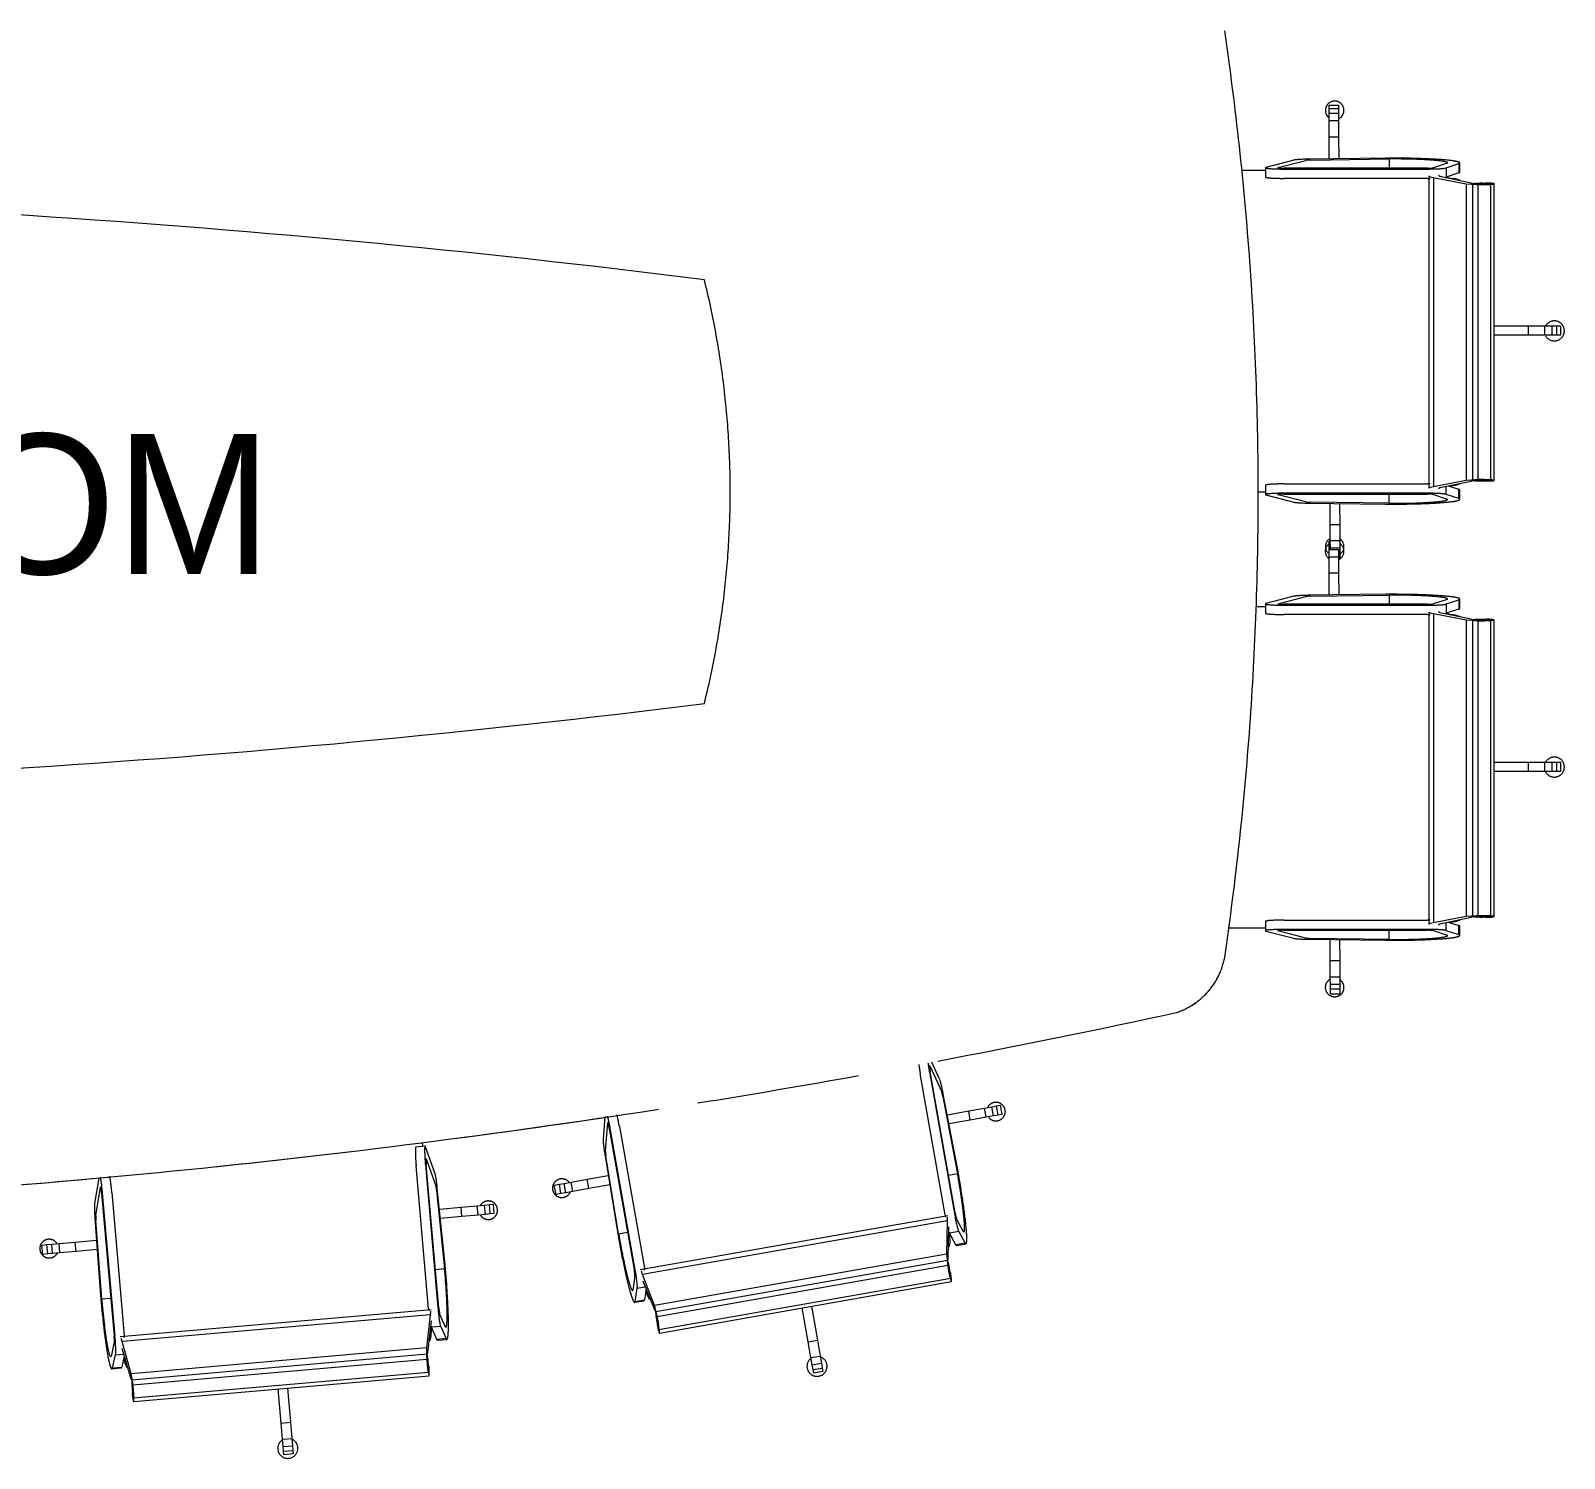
# Model space of a CAD drawing. Header units: millimetres. Extents: x -76261 to 649593, y -304265 to 60256.
# Drawn here: x 91613 to 94075, y -4510 to -2218 of the extents above; entities that cross this region are included whole.
import ezdxf

# ---------------------------------------------------------------- set-up
doc = ezdxf.new("R2010")
doc.units = ezdxf.units.MM
doc.header["$LTSCALE"] = 2000
doc.header["$MEASUREMENT"] = 0
doc.linetypes.add('Hidden 1_0mm', pattern=[1.6, 1, -0.6])
doc.layers.get('0').update_dxf_attribs({"linetype": 'CONTINUOUS'})
doc.layers.add('A-AREA-IDEN', color=8, linetype='CONTINUOUS', lineweight=15)
doc.layers.add('I-FURN', color=8, linetype='Hidden 1_0mm', lineweight=15)
doc.styles.add('.VnArial Narrow_B', font='Vnarianb_0.ttf', dxfattribs={"height": 225})

# ---------------------------------------------------------------- blocks, each defined once
blk = doc.blocks.new('conference_tabel_19seater_2472 - 48_ x 144_-10749992-2nd FLOOR PLAN')
at = {"layer": 'I-FURN'}
for p, q in [((3697.9, 835.6), (3697.9, 841.6)), ((3697.9, 841.6), (3713, 841.6)), ((3713, 841.6), (3713, 835.6)), ((3697.9, 827.9), (3697.9, 835.6)), ((3713, 835.6), (3697.9, 835.6)), ((3698, 816.1), (3697.9, 827.9)), ((3713, 827.9), (3697.9, 827.9)), ((3698, 790.1), (3698, 816.1)), ((3713, 816.1), (3698, 816.1)), ((3713, 835.6), (3713, 827.9)), ((3713, 827.9), (3713, 816.1)), ((3713, 816.1), (3713.1, 790.1)), ((3698.1, 755.1), (3698, 790.1)), ((3713.1, 790.1), (3698, 790.1)), ((3713.1, 790.1), (3713.2, 755.3)), ((3595.5, 741), (3595.5, 726)), ((3641.1, 753.2), (3596.5, 741.5)), ((3615.8, 741.2), (3660.4, 752.8)), ((3855.6, 740.3), (3625.5, 740.3)), ((3625.5, 738.9), (3856, 738.9)), ((3788.2, 756.4), (3664.2, 754.7)), ((3668.1, 753.3), (3794.4, 755)), ((3794.4, 755), (3794.4, 740.3)), ((3887.6, 748.2), (3865.4, 740.9)), ((3886, 740.9), (3906.1, 747.5)), ((3886, 740.9), (3886, 725.9)), ((3906.1, 747.5), (3906.1, 732.6)), ((3907.5, 733.8), (3907.5, 748.7)), ((3558.5, 737), (3595.6, 737)), ((3856, 723.9), (3625.5, 723.9)), ((3857.9, 727.9), (3857.9, 226.5)), ((3865.6, 725.4), (3918.1, 715.2)), ((3865.6, 725.4), (3865.6, 229)), ((3875.7, 726.7), (3873.3, 728.3)), ((3926.1, 716.4), (3875.7, 726.7)), ((3906.1, 732.6), (3886, 725.9)), ((3888.5, 726.8), (3888.5, 724.1)), ((3918.1, 715.2), (3918.1, 239.2)), ((3929.1, 714.8), (3926.1, 716.4)), ((3928.3, 715.1), (3928.3, 239.3)), ((3937.5, 714.2), (3929.4, 714.8)), ((3936.8, 714), (3936.8, 240.4)), ((3945.4, 714.2), (3937.7, 714.2)), ((3951, 714.4), (3945.4, 714.2)), ((3950.8, 716.3), (3948.7, 716)), ((3948.7, 716), (3956.8, 715.5)), ((3948.7, 716), (3948.7, 714.3)), ((3955.6, 714.7), (3951.6, 714.4)), ((3958, 715), (3956.4, 714.8)), ((3956.8, 715.5), (3958, 715)), ((3957.3, 239.3), (3957.3, 715.1)), ((3963, 239.2), (3963, 715.2)), ((3962.9, 487.1), (4018.1, 487.1)), ((4018.1, 472), (3962.9, 472)), ((4018.1, 487.1), (4044.1, 487.1)), ((4018.1, 472), (4018.1, 487.1)), ((4044.1, 472), (4018.1, 472)), ((4044.1, 487.1), (4055.9, 487.1)), ((4044.1, 472), (4044.1, 487.1)), ((4055.9, 472), (4044.1, 472)), ((4055.9, 487.1), (4063.6, 487.1)), ((4055.9, 472), (4055.9, 487.1)), ((4063.6, 472), (4055.9, 472)), ((4063.6, 487.1), (4069.1, 487.1)), ((4063.6, 472), (4063.6, 487.1)), ((4069.1, 472), (4063.6, 472)), ((4069.1, 487.1), (4069.1, 472)), ((3595.5, 231.4), (3595.5, 216.4)), ((3625.5, 233.5), (3856, 233.5)), ((3918.1, 239.2), (3865.6, 229)), ((3873.3, 226.1), (3875.7, 227.7)), ((3875.7, 227.7), (3926.1, 238)), ((3886, 216.5), (3886, 229.8)), ((3889.2, 230.4), (3906.1, 224.9)), ((3906.1, 209.9), (3906.1, 224.9)), ((3907.5, 208.7), (3907.5, 223.7)), ((3926.1, 238), (3929.1, 239.6)), ((3929.4, 239.6), (3937.5, 240.2)), ((3937.7, 240.2), (3945.4, 240.2)), ((3945.4, 240.2), (3951, 240)), ((3948.7, 240.1), (3948.7, 238.4)), ((3956.8, 238.9), (3948.7, 238.4)), ((3948.7, 238.4), (3950.8, 238.1)), ((3951.6, 240), (3955.6, 239.7)), ((3956.4, 239.6), (3958, 239.4)), ((3958, 239.4), (3956.8, 238.9)), ((3595.3, 220.5), (3583.9, 220.5)), ((3596.5, 215.9), (3641.1, 204.3)), ((3660.4, 204.6), (3615.8, 216.2)), ((3856, 218.5), (3625.5, 218.5)), ((3625.5, 217.1), (3855.6, 217.1)), ((3664.2, 202.8), (3788.2, 201.1)), ((3794.4, 202.4), (3668.1, 204.1)), ((3699.7, 168), (3699.7, 202.3)), ((3714.7, 202.1), (3714.8, 168)), ((3794.4, 202.4), (3794.4, 217.1)), ((3865.4, 216.6), (3887.6, 209.3)), ((3906.1, 209.9), (3886, 216.5)), ((3699.8, 142), (3699.7, 168)), ((3714.8, 168), (3699.7, 168)), ((3714.8, 168), (3714.9, 142)), ((3697.9, 135.6), (3697.9, 141.6)), ((3697.9, 141.6), (3699.8, 141.6)), ((3697.9, 127.9), (3697.9, 135.6)), ((3699.8, 135.6), (3697.9, 135.6)), ((3698, 116.1), (3697.9, 127.9)), ((3713, 127.9), (3697.9, 127.9)), ((3699.9, 130.2), (3699.8, 142)), ((3714.9, 142), (3699.8, 142)), ((3699.9, 127.9), (3699.9, 130.2)), ((3714.9, 130.2), (3699.9, 130.2)), ((3713, 127.9), (3713, 116.1)), ((3714.9, 142), (3714.9, 130.2)), ((3714.9, 130.2), (3714.9, 122.5)), ((3698, 90.1), (3698, 116.1)), ((3713, 116.1), (3698, 116.1)), ((3714.9, 122.5), (3713, 122.5)), ((3713, 116.1), (3713.1, 90.1)), ((3715, 114.4), (3713, 114.4)), ((3714.9, 122.5), (3715, 114.4)), ((3698.1, 55.1), (3698, 90.1)), ((3713.1, 90.1), (3698, 90.1)), ((3713.1, 90.1), (3713.2, 55.3)), ((3641.1, 53.2), (3596.5, 41.5)), ((3615.8, 41.2), (3660.4, 52.8)), ((3788.2, 56.4), (3664.2, 54.7)), ((3668.1, 53.3), (3794.4, 55)), ((3794.4, 55), (3794.4, 40.1)), ((3580.1, 37), (3595.6, 37)), ((3595.5, 41), (3595.5, 26)), ((3855.6, 40.3), (3625.5, 40.3)), ((3625.5, 38.9), (3856, 38.9)), ((3857.9, 27.9), (3857.9, -473.5)), ((3887.6, 48.2), (3865.4, 40.9)), ((3865.6, 25.4), (3918.1, 15.2)), ((3865.6, 25.4), (3865.6, -471)), ((3875.7, 26.7), (3873.3, 28.3)), ((3926.1, 16.4), (3875.7, 26.7)), ((3886, 40.9), (3906.1, 47.5)), ((3886, 40.9), (3886, 25.9)), ((3906.1, 32.6), (3886, 25.9)), ((3888.5, 26.8), (3888.5, 24.1)), ((3906.1, 47.5), (3906.1, 32.6)), ((3907.5, 33.8), (3907.5, 48.7)), ((3856, 23.9), (3625.5, 23.9)), ((3918.1, 15.2), (3918.1, -460.8)), ((3929.1, 14.8), (3926.1, 16.4)), ((3928.3, 15.1), (3928.3, -460.7)), ((3937.5, 14.2), (3929.4, 14.8)), ((3936.8, 14), (3936.8, -459.6)), ((3945.4, 14.2), (3937.7, 14.2)), ((3951, 14.4), (3945.4, 14.2)), ((3950.8, 16.3), (3948.7, 16)), ((3948.7, 16), (3956.8, 15.5)), ((3948.7, 16), (3948.7, 14.3)), ((3955.6, 14.7), (3951.6, 14.4)), ((3958, 15), (3956.4, 14.8)), ((3956.8, 15.5), (3958, 15)), ((3957.3, -460.7), (3957.3, 15.1)), ((3963, -460.8), (3963, 15.2)), ((3962.9, -212.9), (4018.1, -212.9)), ((4018.1, -212.9), (4044.1, -212.9)), ((4018.1, -228), (4018.1, -212.9)), ((4044.1, -212.9), (4055.9, -212.9)), ((4044.1, -228), (4044.1, -212.9)), ((4055.9, -212.9), (4063.6, -212.9)), ((4055.9, -228), (4055.9, -212.9)), ((4063.6, -212.9), (4069.1, -212.9)), ((4063.6, -228), (4063.6, -212.9)), ((4069.1, -212.9), (4069.1, -228)), ((4018.1, -228), (3962.9, -228)), ((4044.1, -228), (4018.1, -228)), ((4055.9, -228), (4044.1, -228)), ((4063.6, -228), (4055.9, -228)), ((4069.1, -228), (4063.6, -228)), ((3625.5, -466.5), (3856, -466.5)), ((3918.1, -460.8), (3865.6, -471)), ((3875.7, -472.3), (3926.1, -462)), ((3926.1, -462), (3929.1, -460.4)), ((3929.4, -460.4), (3937.5, -459.8)), ((3937.7, -459.8), (3945.4, -459.8)), ((3945.4, -459.8), (3951, -460)), ((3948.7, -459.9), (3948.7, -461.6)), ((3956.8, -461.1), (3948.7, -461.6)), ((3948.7, -461.6), (3950.8, -461.9)), ((3951.6, -460), (3955.6, -460.3)), ((3956.4, -460.4), (3958, -460.6)), ((3958, -460.6), (3956.8, -461.1)), ((3558.5, -479.5), (3536, -479.5)), ((3595.3, -479.5), (3558.5, -479.5)), ((3595.5, -468.6), (3595.5, -483.6)), ((3596.5, -484.1), (3641.1, -495.7)), ((3660.4, -495.4), (3615.8, -483.8)), ((3856, -481.5), (3625.5, -481.5)), ((3625.5, -482.9), (3855.6, -482.9)), ((3794.4, -497.6), (3794.4, -482.9)), ((3865.4, -483.4), (3887.6, -490.7)), ((3873.3, -473.9), (3875.7, -472.3)), ((3886, -483.5), (3886, -470.2)), ((3906.1, -490.1), (3886, -483.5)), ((3889.2, -469.6), (3906.1, -475.1)), ((3906.1, -490.1), (3906.1, -475.1)), ((3907.5, -491.3), (3907.5, -476.3)), ((3664.2, -497.2), (3788.2, -498.9)), ((3794.4, -497.6), (3668.1, -495.9)), ((3699.7, -532), (3699.7, -497.7)), ((3714.7, -497.9), (3714.8, -532)), ((3699.8, -558), (3699.7, -532)), ((3714.8, -532), (3699.7, -532)), ((3714.8, -532), (3714.9, -558)), ((3699.9, -569.8), (3699.8, -558)), ((3714.9, -558), (3699.8, -558)), ((3714.9, -558), (3714.9, -569.8)), ((3699.9, -577.5), (3699.9, -569.8)), ((3714.9, -569.8), (3699.9, -569.8)), ((3699.9, -585.6), (3699.9, -577.5)), ((3714.9, -577.5), (3699.9, -577.5)), ((3715, -585.6), (3699.9, -585.6)), ((3714.9, -569.8), (3714.9, -577.5)), ((3714.9, -577.5), (3715, -585.6)), ((3081.5, -939.8), (3041.5, -712.8)), ((3056.2, -710.2), (3096.2, -937.2)), ((3056.7, -700.3), (3075.9, -742.2)), ((3097.5, -936.6), (3057.6, -710)), ((3072.9, -723.1), (3059.8, -694.5)), ((3077.8, -749.7), (3101.4, -873.8)), ((3101.6, -867.4), (3078.4, -745.7)), ((2535.3, -781.8), (2532.4, -818.4)), ((3084.8, -778.9), (3119.2, -772.8)), ((3121.8, -787.6), (3087.6, -793.7)), ((3119.2, -772.8), (3144.8, -768.2)), ((3121.8, -787.6), (3119.2, -772.8)), ((3147.4, -783), (3121.8, -787.6)), ((3144.8, -768.2), (3156.4, -766.1)), ((3147.4, -783), (3144.8, -768.2)), ((3159, -780.9), (3147.4, -783)), ((3156.4, -766.1), (3163.9, -764.8)), ((3159, -780.9), (3156.4, -766.1)), ((3166.6, -779.6), (3159, -780.9)), ((3163.9, -764.8), (3169.9, -763.7)), ((3166.6, -779.6), (3163.9, -764.8)), ((3172.5, -778.5), (3166.6, -779.6)), ((3169.9, -763.7), (3172.5, -778.5)), ((2536.1, -837.4), (2539.8, -791.5)), ((2542.3, -800.8), (2582.3, -1027.5)), ((2583.7, -1027.6), (2543.7, -800.6)), ((2558.4, -798), (2598.5, -1025)), ((2246.5, -829.4), (2231.6, -830.7)), ((2242, -823.4), (2242.6, -829.8)), ((2262.6, -873.7), (2247.2, -830.3)), ((2252.2, -1090.3), (2232.1, -860.7)), ((2247.1, -859.4), (2267.1, -1089)), ((2268.5, -1088.6), (2248.4, -859.3)), ((2248.5, -849.6), (2263.9, -893)), ((2534.9, -841.5), (2554.8, -963.8)), ((2557.2, -969.8), (2536.9, -845.1)), ((1722.7, -880.9), (1715.8, -921.6)), ((2481.2, -887.1), (2506.9, -882.5)), ((2506.9, -882.5), (2540.6, -876.5)), ((2509.5, -897.3), (2506.9, -882.5)), ((3101.4, -873.8), (3086.9, -876.4)), ((1717.9, -940.8), (1725.5, -895.4)), ((1727.2, -904.9), (1747.3, -1134.2)), ((1748.7, -1134.4), (1728.6, -904.8)), ((1743.5, -903.5), (1763.6, -1133.1)), ((2265.1, -900.7), (2277.8, -1026.3)), ((2278.6, -1020), (2266.1, -896.7)), ((2454, -892), (2462.1, -890.5)), ((2456.7, -906.8), (2454, -892)), ((2464.7, -905.4), (2456.7, -906.8)), ((2462.1, -890.5), (2469.6, -889.2)), ((2464.7, -905.4), (2462.1, -890.5)), ((2472.3, -904), (2464.7, -905.4)), ((2469.6, -889.2), (2481.2, -887.1)), ((2472.3, -904), (2469.6, -889.2)), ((2483.8, -901.9), (2472.3, -904)), ((2483.8, -901.9), (2481.2, -887.1)), ((2509.5, -897.3), (2483.8, -901.9)), ((2543, -891.3), (2509.5, -897.3)), ((2269.5, -930.4), (2304.3, -927.2)), ((2304.3, -927.2), (2330.3, -924.9)), ((2305.7, -942.2), (2304.3, -927.2)), ((2330.3, -924.9), (2342, -923.8)), ((2331.6, -939.9), (2330.3, -924.9)), ((2342, -923.8), (2349.7, -923.1)), ((2343.3, -938.8), (2342, -923.8)), ((2349.7, -923.1), (2355.6, -922.6)), ((2351, -938.1), (2349.7, -923.1)), ((2355.6, -922.6), (2357, -937.6)), ((1716.3, -944.8), (1725.4, -1068.4)), ((1727.3, -1074.5), (1718, -948.5)), ((2305.7, -942.2), (2271.1, -945.4)), ((2331.6, -939.9), (2305.7, -942.2)), ((2343.3, -938.8), (2331.6, -939.9)), ((2351, -938.1), (2343.3, -938.8)), ((2357, -937.6), (2351, -938.1)), ((3085.7, -941), (2592, -1028.1)), ((3084.6, -949), (2595.7, -1035.2)), ((3084.6, -949), (3083.7, -1002.5)), ((3084.7, -943.5), (3084.6, -949)), ((3086.2, -1010.2), (3087.6, -958.8)), ((3110.8, -966.8), (3099.8, -946.2)), ((1658.9, -985.5), (1684.8, -983.2)), ((1684.8, -983.2), (1718.9, -980.1)), ((1686.1, -998.2), (1684.8, -983.2)), ((2557.2, -969.8), (2571.7, -967.2)), ((3089.9, -971.4), (3087.3, -971.8)), ((3103.4, -966.4), (3088.6, -969)), ((3088.6, -969), (3088.6, -968.9)), ((3098.7, -987.7), (3088.6, -969)), ((3103.3, -966.3), (3103.4, -966.4)), ((3103.4, -966.4), (3113.4, -985.1)), ((1631.4, -988), (1639.5, -987.2)), ((1632.7, -1003), (1631.4, -988)), ((1640.8, -1002.3), (1632.7, -1003)), ((1639.5, -987.2), (1647.1, -986.6)), ((1640.8, -1002.3), (1639.5, -987.2)), ((1648.5, -1001.6), (1640.8, -1002.3)), ((1647.1, -986.6), (1658.9, -985.5)), ((1648.5, -1001.6), (1647.1, -986.6)), ((1660.2, -1000.5), (1648.5, -1001.6)), ((1660.2, -1000.5), (1658.9, -985.5)), ((1686.1, -998.2), (1660.2, -1000.5)), ((1720, -995.1), (1686.1, -998.2)), ((3083.7, -1002.5), (2614.9, -1085.2)), ((3113.4, -985.1), (3098.7, -987.7)), ((3100.1, -988.9), (3114.8, -986.3)), ((2277.8, -1026.3), (2263.2, -1027.6)), ((2595.7, -1035.2), (2593.7, -1030.1)), ((3085.3, -1012.6), (2616.8, -1095.2)), ((3085.7, -1021.1), (2619.3, -1103.4)), ((3085.2, -1013.4), (3086.2, -1010.2)), ((3086.1, -1021.8), (3085.2, -1013.7)), ((3087.4, -1029.6), (3086.1, -1021.9)), ((3088.4, -1034.6), (3087.4, -1029.6)), ((3089.8, -1032.5), (3090.6, -1040.5)), ((3090.5, -1034.5), (3089.8, -1032.5)), ((2583.4, -1037.2), (2580.1, -1060.3)), ((2583.9, -1078.5), (2587, -1057.5)), ((2587, -1057.5), (2600, -1055.2)), ((2614.9, -1085.2), (2595.7, -1035.2)), ((2596.2, -1045.4), (2615.1, -1093.3)), ((2601.2, -1058.2), (2598.7, -1075.9)), ((2621.8, -1123.7), (3090.3, -1041.1)), ((2622.7, -1129.4), (3091.4, -1046.7)), ((3089.7, -1039.5), (3088.6, -1035.7)), ((3090, -1040.7), (3090.3, -1041.1)), ((3090.6, -1040.5), (3090.4, -1041.9)), ((1727.3, -1074.5), (1742, -1073.2)), ((2583, -1080), (2597.7, -1077.4)), ((2583.9, -1078.5), (2598.7, -1075.9)), ((2256.3, -1091.9), (1756.9, -1135.6)), ((2254.5, -1099.8), (1760, -1143)), ((2254.5, -1099.8), (2248.9, -1153)), ((2255.1, -1094.3), (2254.5, -1099.8)), ((2279.1, -1119.7), (2269.9, -1098.3)), ((2615.1, -1093.3), (2617.2, -1096)), ((2617.3, -1096.2), (2619.2, -1104.1)), ((2619.2, -1104.3), (2620.6, -1111.9)), ((2861.5, -1143.2), (2851.9, -1088.9)), ((2866.8, -1086.2), (2876.3, -1140.6)), ((2250.8, -1160.9), (2256.7, -1109.8)), ((2257.9, -1122.5), (2255.2, -1122.8)), ((2271.7, -1118.8), (2256.8, -1120.1)), ((2265.2, -1139.6), (2256.8, -1120.1)), ((2271.7, -1118.7), (2271.7, -1118.8)), ((2271.7, -1118.8), (2280.1, -1138.3)), ((2621.3, -1123.3), (2619.4, -1115.4)), ((2619.4, -1115.4), (2619.4, -1117.6)), ((2620.6, -1111.9), (2621.4, -1117.4)), ((2622, -1124.5), (2621.3, -1123.3)), ((2621.5, -1118), (2621.9, -1122)), ((2621.9, -1122.8), (2622, -1124.5)), ((1747.6, -1144), (1742.3, -1166.7)), ((1760, -1143), (1758.4, -1137.8)), ((1759.6, -1153.3), (1774.3, -1202.6)), ((1774.7, -1194.5), (1760, -1143)), ((2248.9, -1153), (1774.7, -1194.5)), ((2280.1, -1138.3), (2265.2, -1139.6)), ((2266.5, -1140.8), (2281.4, -1139.5)), ((2861.5, -1143.2), (2876.3, -1140.6)), ((2866, -1168.8), (2861.5, -1143.2)), ((2876.3, -1140.6), (2880.9, -1166.2)), ((1744.5, -1185.1), (1749.4, -1164.5)), ((1749.4, -1164.5), (1762.6, -1163.3)), ((1763.5, -1166.4), (1759.4, -1183.8)), ((2249.7, -1163.2), (1775.8, -1204.7)), ((2249.4, -1171.7), (1777.5, -1213)), ((2249.5, -1164), (2250.8, -1160.9)), ((2249.7, -1172.4), (2249.5, -1164.2)), ((2250.4, -1180.3), (2249.7, -1172.6)), ((2251, -1185.8), (2250.4, -1180.3)), ((2866, -1168.8), (2880.9, -1166.2)), ((2868.1, -1180.4), (2866, -1168.8)), ((2868.1, -1180.4), (2882.9, -1177.8)), ((2869.4, -1188), (2868.1, -1180.4)), ((2880.9, -1166.2), (2882.9, -1177.8)), ((2882.9, -1177.8), (2884.2, -1185.4)), ((1743.4, -1186.6), (1758.3, -1185.3)), ((1744.5, -1185.1), (1759.4, -1183.8)), ((1774.3, -1202.6), (1776.1, -1205.4)), ((1776.2, -1205.7), (1777.4, -1213.7)), ((1778.3, -1233.5), (2252.2, -1192)), ((1778.7, -1239.2), (2252.8, -1197.7)), ((2251.7, -1190.4), (2251, -1186.5)), ((2251.3, -1188.4), (2251.7, -1190.4)), ((2252.2, -1192.8), (2251.8, -1191.2)), ((2252, -1191.6), (2252.2, -1192)), ((2252.6, -1191.5), (2252.2, -1192.8)), ((2252.4, -1183.4), (2252.6, -1191.5)), ((2252.9, -1185.5), (2252.4, -1183.4)), ((2869.4, -1188), (2884.2, -1185.4)), ((2870.4, -1193.5), (2869.4, -1188)), ((2885.2, -1190.9), (2870.4, -1193.5)), ((2884.2, -1185.4), (2885.2, -1190.9)), ((1776.6, -1225), (1776.5, -1227.2)), ((1777.8, -1233), (1776.6, -1225)), ((1777.4, -1213.9), (1778.1, -1221.6)), ((1778.1, -1221.6), (1778.5, -1227.2)), ((1778.5, -1227.8), (1778.5, -1231.8)), ((2015.4, -1273.8), (2010.6, -1218.8)), ((2025.6, -1217.5), (2030.4, -1272.5)), ((1778.4, -1234.3), (1777.8, -1233)), ((1778.5, -1232.6), (1778.4, -1234.3)), ((2015.4, -1273.8), (2030.4, -1272.5)), ((2017.6, -1299.7), (2015.4, -1273.8)), ((2030.4, -1272.5), (2032.7, -1298.4)), ((2017.6, -1299.7), (2032.7, -1298.4)), ((2018.7, -1311.5), (2017.6, -1299.7)), ((2032.7, -1298.4), (2033.7, -1310.1)), ((2018.7, -1311.5), (2033.7, -1310.1)), ((2019.3, -1319.1), (2018.7, -1311.5)), ((2019.3, -1319.1), (2034.4, -1317.8)), ((2019.8, -1324.7), (2019.3, -1319.1)), ((2034.8, -1323.3), (2019.8, -1324.7)), ((2033.7, -1310.1), (2034.4, -1317.8)), ((2034.4, -1317.8), (2034.8, -1323.3))]:
    blk.add_line(p, q, dxfattribs=at)
at = {"layer": 'I-FURN', "flags": 128}
for points in [[(3858, 727.6), (3860.2, 726.5), (3865.6, 725.4)], [(3888.7, 725), (3900.4, 723.5), (3906.9, 721.5), (3907.5, 720.8)], [(3918.1, 715.2), (3926.3, 714.6), (3936.8, 714)], [(3957.3, 715.1), (3956.8, 715.3), (3955.6, 715.5), (3953.6, 715.7), (3951, 715.8), (3947.9, 715.9), (3944.5, 716), (3941, 716), (3937.7, 715.9), (3934.6, 715.8), (3932, 715.7), (3930, 715.5), (3928.7, 715.3), (3928.3, 715.1)], [(3928.3, 715.1), (3928.7, 714.9), (3930, 714.7), (3932, 714.5), (3934.6, 714.3), (3937.7, 714.2), (3941, 714.2), (3944.5, 714.2), (3947.9, 714.2), (3951, 714.3), (3953.6, 714.5), (3955.6, 714.7), (3956.8, 714.9), (3957.3, 715.1)], [(3936.8, 714), (3941.7, 714), (3946.8, 714), (3951.6, 714.1), (3955.9, 714.2), (3959.3, 714.5), (3961.7, 714.8), (3962.9, 715.1), (3962.8, 715.4), (3961.4, 715.7), (3958.8, 716), (3955.2, 716.2), (3950.8, 716.3)], [(3865.6, 229), (3860.2, 227.9), (3858, 226.8)], [(3907.5, 233.6), (3906.9, 232.9), (3900.4, 230.9), (3892, 229.7)], [(3936.8, 240.4), (3926.3, 239.8), (3918.1, 239.2)], [(3957.3, 239.3), (3956.8, 239.5), (3955.6, 239.7), (3953.6, 239.9), (3951, 240.1), (3947.9, 240.2), (3944.5, 240.2), (3941, 240.2), (3937.7, 240.2), (3934.6, 240.1), (3932, 239.9), (3930, 239.7), (3928.7, 239.5), (3928.3, 239.3)], [(3928.3, 239.3), (3928.7, 239.1), (3930, 238.9), (3932, 238.7), (3934.6, 238.6), (3937.7, 238.5), (3941, 238.4), (3944.5, 238.4), (3947.9, 238.5), (3951, 238.6), (3953.6, 238.7), (3955.6, 238.9), (3956.8, 239.1), (3957.3, 239.3)], [(3950.8, 238.1), (3955.2, 238.2), (3958.8, 238.4), (3961.4, 238.7), (3962.8, 239), (3962.9, 239.3), (3961.7, 239.6), (3959.3, 239.9), (3955.9, 240.2), (3951.6, 240.3), (3946.8, 240.4), (3941.7, 240.4), (3936.8, 240.4)], [(3858, 27.6), (3860.2, 26.5), (3865.6, 25.4)], [(3888.7, 25), (3900.4, 23.5), (3906.9, 21.5), (3907.5, 20.8)], [(3918.1, 15.2), (3926.3, 14.6), (3936.8, 14)], [(3957.3, 15.1), (3956.8, 15.3), (3955.6, 15.5), (3953.6, 15.7), (3951, 15.8), (3947.9, 15.9), (3944.5, 16), (3941, 16), (3937.7, 15.9), (3934.6, 15.8), (3932, 15.7), (3930, 15.5), (3928.7, 15.3), (3928.3, 15.1)], [(3928.3, 15.1), (3928.7, 14.9), (3930, 14.7), (3932, 14.5), (3934.6, 14.3), (3937.7, 14.2), (3941, 14.2), (3944.5, 14.2), (3947.9, 14.2), (3951, 14.3), (3953.6, 14.5), (3955.6, 14.7), (3956.8, 14.9), (3957.3, 15.1)], [(3936.8, 14), (3941.7, 14), (3946.8, 14), (3951.6, 14.1), (3955.9, 14.2), (3959.3, 14.5), (3961.7, 14.8), (3962.9, 15.1), (3962.8, 15.4), (3961.4, 15.7), (3958.8, 16), (3955.2, 16.2), (3950.8, 16.3)], [(3907.5, -466.4), (3906.9, -467.1), (3900.4, -469.1), (3892, -470.3)], [(3936.8, -459.6), (3926.3, -460.2), (3918.1, -460.8)], [(3957.3, -460.7), (3956.8, -460.5), (3955.6, -460.3), (3953.6, -460.1), (3951, -459.9), (3947.9, -459.8), (3944.5, -459.8), (3941, -459.8), (3937.7, -459.8), (3934.6, -459.9), (3932, -460.1), (3930, -460.3), (3928.7, -460.5), (3928.3, -460.7)], [(3928.3, -460.7), (3928.7, -460.9), (3930, -461.1), (3932, -461.3), (3934.6, -461.4), (3937.7, -461.5), (3941, -461.6), (3944.5, -461.6), (3947.9, -461.5), (3951, -461.4), (3953.6, -461.3), (3955.6, -461.1), (3956.8, -460.9), (3957.3, -460.7)], [(3950.8, -461.9), (3955.2, -461.8), (3958.8, -461.6), (3961.4, -461.3), (3962.8, -461), (3962.9, -460.7), (3961.7, -460.4), (3959.3, -460.1), (3955.9, -459.8), (3951.6, -459.7), (3946.8, -459.6), (3941.7, -459.6), (3936.8, -459.6)], [(3865.6, -471), (3860.2, -472.1), (3858, -473.2)], [(3088.2, -971.9), (3088.7, -983.6), (3087.9, -990.4), (3087.3, -991.1)], [(3083.7, -1002.5), (3084.4, -1010.7), (3085.7, -1021.1)], [(3085.3, -1012.6), (3085.2, -1013.1), (3085.2, -1014.3), (3085.3, -1016.3), (3085.7, -1018.9), (3086.1, -1021.9), (3086.6, -1025.3), (3087.2, -1028.7), (3087.9, -1032), (3088.5, -1035.1), (3089.1, -1037.6), (3089.6, -1039.5)], [(3090.3, -1041.1), (3090.5, -1040.6), (3090.5, -1039.4), (3090.3, -1037.4), (3090, -1034.8), (3089.5, -1031.8), (3089, -1028.4), (3088.4, -1025), (3087.8, -1021.7), (3087.1, -1018.6), (3086.5, -1016.1), (3086, -1014.2), (3085.6, -1013), (3085.3, -1012.6)], [(3085.7, -1021.1), (3086.5, -1026), (3087.4, -1030.9), (3088.4, -1035.7), (3089.3, -1039.9), (3090.1, -1043.2), (3090.8, -1045.5), (3091.3, -1046.7), (3091.6, -1046.5), (3091.6, -1045.1), (3091.5, -1042.5), (3091.1, -1038.9), (3090.5, -1034.5)], [(2607.6, -1075.7), (2606.7, -1075.3), (2603.7, -1069.2), (2601, -1061.1)], [(2619.3, -1103.4), (2616.9, -1093.1), (2614.9, -1085.2)], [(2616.8, -1095.2), (2616.6, -1095.7), (2616.6, -1096.9), (2616.8, -1098.9), (2617.1, -1101.5), (2617.5, -1104.6), (2618.1, -1107.9), (2618.7, -1111.3), (2619.3, -1114.7), (2620, -1117.7), (2620.6, -1120.2), (2621.1, -1122.2), (2621.5, -1123.3), (2621.8, -1123.7)], [(2621.8, -1123.7), (2621.9, -1123.3), (2621.9, -1122), (2621.8, -1120), (2621.4, -1117.4), (2621, -1114.4), (2620.5, -1111), (2619.9, -1107.6), (2619.2, -1104.3), (2618.6, -1101.2), (2618, -1098.7), (2617.5, -1096.8), (2617.1, -1095.6), (2616.8, -1095.2)], [(2619.4, -1117.6), (2620.4, -1121.9), (2621.2, -1125.4), (2621.9, -1127.9), (2622.5, -1129.2), (2622.8, -1129.3), (2622.9, -1128), (2622.7, -1125.6), (2622.4, -1122.2), (2621.8, -1117.9), (2621.1, -1113.2), (2620.2, -1108.2), (2619.3, -1103.4)], [(2256.2, -1122.9), (2255.6, -1134.6), (2254.3, -1141.3), (2253.6, -1141.9)], [(2248.9, -1153), (2249, -1161.2), (2249.4, -1171.7)], [(1768.3, -1184.4), (1767.5, -1183.9), (1765, -1177.6), (1763, -1169.3)], [(2249.7, -1163.2), (2249.5, -1163.6), (2249.4, -1164.9), (2249.4, -1166.9), (2249.5, -1169.5), (2249.7, -1172.6), (2249.9, -1175.9), (2250.2, -1179.4), (2250.6, -1182.8), (2250.9, -1185.8), (2251.3, -1188.4)], [(2249.4, -1171.7), (2249.8, -1176.6), (2250.2, -1181.6), (2250.7, -1186.4), (2251.3, -1190.7), (2251.8, -1194.1), (2252.3, -1196.5), (2252.7, -1197.6), (2253, -1197.5), (2253.2, -1196.1), (2253.2, -1193.5), (2253.1, -1189.9), (2252.9, -1185.5)], [(2252.2, -1192), (2252.4, -1191.6), (2252.5, -1190.3), (2252.5, -1188.3), (2252.4, -1185.7), (2252.3, -1182.6), (2252, -1179.3), (2251.7, -1175.8), (2251.4, -1172.4), (2251, -1169.3), (2250.6, -1166.8), (2250.3, -1164.8), (2250, -1163.6), (2249.7, -1163.2)], [(1777.5, -1213), (1776.1, -1202.6), (1774.7, -1194.5)], [(1775.8, -1204.7), (1775.6, -1205.1), (1775.5, -1206.3), (1775.5, -1208.3), (1775.5, -1210.9), (1775.7, -1214), (1776, -1217.4), (1776.3, -1220.9), (1776.6, -1224.2), (1777, -1227.3), (1777.4, -1229.9), (1777.7, -1231.9), (1778, -1233.1), (1778.3, -1233.5)], [(1778.3, -1233.5), (1778.5, -1233), (1778.5, -1231.8), (1778.6, -1229.8), (1778.5, -1227.2), (1778.3, -1224.1), (1778.1, -1220.7), (1777.8, -1217.2), (1777.4, -1213.9), (1777, -1210.8), (1776.7, -1208.2), (1776.3, -1206.3), (1776, -1205.1), (1775.8, -1204.7)], [(1776.5, -1227.2), (1777, -1231.5), (1777.5, -1235.1), (1778, -1237.7), (1778.5, -1239), (1778.8, -1239.1), (1779, -1237.9), (1779.1, -1235.5), (1779, -1232), (1778.8, -1227.7), (1778.5, -1222.9), (1778, -1217.9), (1777.5, -1213)]]:
    blk.add_lwpolyline(points, dxfattribs=at)
at = {"layer": 'I-FURN'}
for centre, radius, start, end in [((-1576.1, 217.2), 5160.2, 351.7135, 8.2865), ((3706.8, 833), 14.9, 90, 225), ((3706.8, 833), 14.9, 300, 90), ((452.8, -17298.6), 18000, 82.84437, 97.15563), ((1322.3, 221.2), 1414.1, 346.088, 13.912), ((4059.4, 479.1), 16.1, 90, 150), ((4059.4, 479.1), 16.1, 270, 90), ((4059.4, 479.1), 16.1, 210, 270), ((3706.7, 125.4), 15, 126.5218, 233.7992), ((3706.8, 133), 14.9, 120, 225), ((3706.7, 125.4), 15, 300, 56.8008), ((3706.8, 133), 14.9, 303.5043, 56.8296), ((452.8, 17741), 18000, 262.84437, 277.15563), ((4059.4, -220.9), 16.1, 90, 150), ((4059.4, -220.9), 16.1, 270, 90), ((4059.4, -220.9), 16.1, 210, 270), ((3416.4, -504.8), 115.9, 288.3122, 349.1938), ((3416.4, -504.8), 115.9, 330.9207, 335.2879), ((3706.7, -574.6), 15, 120, 270), ((3706.7, -574.6), 15, 270, 56.8008), ((3416.4, -504.8), 115.9, 316.3057, 321.2004), ((452.8, 13153.9), 14091.7, 257.70817, 282.29183), ((452.8, 13153.9), 14091.7, 280.70237, 282.29183), ((3416.4, -504.8), 115.9, 302.2181, 306.5854), ((452.8, 13153.9), 14091.7, 279.11264, 280.17492), ((3162.9, -773.9), 14.9, 10, 153.3488), ((452.8, 13153.9), 14091.7, 277.52259, 278.48138), ((3162.9, -773.9), 14.9, 220, 10), ((452.8, 13153.9), 14091.7, 275.93213, 276.84832), ((452.8, 13153.9), 14091.7, 274.34114, 275.23542), ((2466.1, -896.8), 15, 40, 190), ((2466.1, -896.8), 15, 190, 336.8008), ((2347.9, -932.2), 14.9, 5, 148.3488), ((2347.9, -932.2), 14.9, 215, 5), ((1643, -993.8), 15, 35, 185), ((1643, -993.8), 15, 185, 331.8008), ((2875.7, -1182.7), 16.1, 130, 190), ((2875.7, -1182.7), 16.1, 190, 10), ((2875.7, -1182.7), 16.1, 10, 70), ((2026.1, -1314.3), 16.1, 125, 185), ((2026.1, -1314.3), 16.1, 5, 65), ((2026.1, -1314.3), 16.1, 185, 5)]:
    blk.add_arc(centre, radius, start, end, dxfattribs=at)
for centre, major_axis, start_param, end_param in [((3625.5, 741), (30, 0), 2.879793, 4.712389), ((3625.5, 741), (10, 0), 2.879793, 4.712389), ((3670.1, 752.6), (30, 0), 1.766125, 2.879793), ((3670.1, 752.6), (10, 0), 1.766125, 2.879793), ((3797.6, 748.7), (109.9, 0), 6.125214, 7.939552), ((3798.6, 748.8), (89.5, 0), 6.17946, 7.9005), ((3855.6, 741), (10, 0), 4.712389, 6.074241), ((3856, 741), (30, 0), 4.712389, 6.171683), ((4601.6, 735.2), (720.3, 0), 3.027476, 3.03009), ((3625.5, 726), (30, 0), 3.141593, 4.712389), ((3856, 726), (30, 0), 4.712389, 4.855096), ((3856, 726), (30, 0), 5.928467, 6.171683), ((4601.6, 720.2), (720.3, 0), 3.027476, 3.03009), ((3797.6, 733.8), (109.9, 0), 6.125214, 6.384406), ((3625.5, 231.4), (30, 0), 1.570796, 3.141593), ((3856, 231.4), (30, 0), 1.426082, 1.570796), ((3797.6, 223.7), (109.9, 0), 6.181965, 6.441156), ((3625.5, 216.4), (30, 0), 1.570796, 3.403392), ((3625.5, 216.4), (10, 0), 1.570796, 3.403392), ((3670.1, 204.8), (30, 0), 3.403392, 4.517061), ((3670.1, 204.8), (10, 0), 3.403392, 4.517061), ((3797.6, 208.7), (109.9, 0), 4.626819, 6.441156), ((3798.6, 208.6), (89.5, 0), 4.665871, 6.386911), ((3855.6, 216.4), (10, 0), 0.208944, 1.570796), ((3856, 216.4), (30, 0), 0.111503, 1.570796), ((4601.6, 222.2), (720.3, 0), 3.253095, 3.255709), ((3670.1, 52.6), (30, 0), 1.766125, 2.879793), ((3670.1, 52.6), (10, 0), 1.766125, 2.879793), ((3797.6, 48.7), (109.9, 0), 6.125214, 7.939552), ((3798.6, 48.8), (89.5, 0), 6.17946, 7.9005), ((3625.5, 41), (30, 0), 2.879793, 4.712389), ((3625.5, 26), (30, 0), 3.141593, 4.712389), ((3625.5, 41), (10, 0), 2.879793, 4.712389), ((3855.6, 41), (10, 0), 4.712389, 6.074241), ((3856, 41), (30, 0), 4.712389, 6.171683), ((3856, 26), (30, 0), 5.928467, 6.171683), ((4601.6, 35.2), (720.3, 0), 3.027476, 3.03009), ((4601.6, 20.2), (720.3, 0), 3.027476, 3.03009), ((3797.6, 33.8), (109.9, 0), 6.125214, 6.384406), ((3856, 26), (30, 0), 4.712389, 4.855096), ((3625.5, -468.6), (30, 0), 1.570796, 3.141593), ((3856, -468.6), (30, 0), 1.426082, 1.570796), ((3625.5, -483.6), (30, 0), 1.570796, 3.403392), ((3625.5, -483.6), (10, 0), 1.570796, 3.403392), ((3797.6, -491.3), (109.9, 0), 4.626819, 6.441156), ((3798.6, -491.4), (89.5, 0), 4.665871, 6.386911), ((3855.6, -483.6), (10, 0), 0.208944, 1.570796), ((3856, -483.6), (30, 0), 0.111503, 1.570796), ((4601.6, -477.8), (720.3, 0), 3.253095, 3.255709), ((3797.6, -476.3), (109.9, 0), 6.181965, 6.441156), ((3670.1, -495.2), (30, 0), 3.403392, 4.517061), ((3670.1, -495.2), (10, 0), 3.403392, 4.517061), ((3043.5, -712.5), (-5.2, 29.5), 1.053662, 1.570796), ((3058.2, -709.9), (-5.2, 29.5), 1.055236, 1.570796), ((3058.2, -709.9), (-1.74, 9.85), 6.021386, 7.853982), ((3077.4, -751.8), (-5.2, 29.5), 4.907717, 6.021386), ((3077.4, -751.8), (-1.74, 9.85), 4.907717, 6.021386), ((2541.6, -801), (-5.2, 29.5), 4.712389, 5.437622), ((2556.4, -798.4), (-5.2, 29.5), 4.712389, 5.417714), ((2541.6, -801), (-1.74, 9.85), 4.712389, 6.544985), ((2234.2, -860.6), (-2.6, 29.9), 0, 1.570796), ((2249.1, -859.3), (-2.6, 29.9), 6.021386, 7.853982), ((2537.9, -846.9), (-5.2, 29.5), 0.261799, 1.375468), ((2249.1, -859.3), (-0.87, 9.96), 6.021386, 7.853982), ((2537.9, -846.9), (-1.74, 9.85), 0.261799, 1.375468), ((1726.6, -905), (-2.6, 29.9), 4.712389, 5.755621), ((1741.5, -903.7), (-2.6, 29.9), 4.712389, 5.759587), ((2264.6, -902.6), (-2.6, 29.9), 4.907717, 6.021386), ((3096, -879), (-15.5, 88.1), 3.037867, 4.758907), ((3095.7, -878), (-19.1, 108.3), 2.983622, 4.797959), ((1726.6, -905), (-0.87, 9.96), 4.712389, 6.544985), ((2264.6, -902.6), (-0.87, 9.96), 4.907717, 6.021386), ((1718.9, -950.4), (-2.6, 29.9), 0.261799, 1.375468), ((1718.9, -950.4), (-0.87, 9.96), 0.261799, 1.375468), ((3083.5, -939.5), (-5.2, 29.5), 1.570796, 1.686311), ((3098.3, -936.9), (-5.2, 29.5), 1.570796, 3.03009), ((3098.2, -936.5), (-1.74, 9.85), 1.570796, 2.932649), ((2563.9, -971.8), (-19.1, 108.3), 1.485226, 3.299564), ((2564, -972.8), (-15.5, 88.1), 1.524278, 3.245318), ((3083.5, -939.5), (-5.2, 29.5), 2.786874, 3.03009), ((3081, -880.6), (-19.1, 108.3), 2.983622, 3.242813), ((2272, -1031), (-7.8, 89.1), 3.037867, 4.758907), ((2271.8, -1030), (-9.6, 109.5), 2.983622, 4.797959), ((2581.6, -1027.6), (-1.74, 9.85), 3.350537, 4.712389), ((2581.7, -1027.9), (-5.2, 29.5), 3.253095, 4.712389), ((2596.4, -1025.3), (-5.2, 29.5), 4.597737, 4.712389), ((2716.9, -1761.3), (-125.1, 709.4), 0.111503, 0.114117), ((1733.9, -1077.1), (-9.6, 109.5), 1.485226, 3.299564), ((1733.9, -1078.1), (-7.8, 89.1), 1.524278, 3.245318), ((2578.6, -969.2), (-19.1, 108.3), 3.040372, 3.299564), ((2254.3, -1090.2), (-2.6, 29.9), 1.570796, 1.686311), ((2269.2, -1088.9), (-2.6, 29.9), 1.570796, 3.03009), ((2269.2, -1088.5), (-0.87, 9.96), 1.570796, 2.932649), ((2254.3, -1090.2), (-2.6, 29.9), 2.786874, 3.03009), ((2313.5, -1833.5), (-62.8, 717.6), 6.169069, 6.171683), ((1746.6, -1134.2), (-0.87, 9.96), 3.350537, 4.712389), ((1746.6, -1134.6), (-2.6, 29.9), 3.253095, 4.712389), ((1761.5, -1133.3), (-2.6, 29.9), 4.597737, 4.712389), ((2256.9, -1031.3), (-9.6, 109.5), 2.983622, 3.242813), ((1817.4, -1876.9), (-62.8, 717.6), 0.111503, 0.114117), ((1748.8, -1075.8), (-9.6, 109.5), 3.040372, 3.299564)]:
    blk.add_ellipse(centre, major_axis=major_axis, ratio=0.069756, start_param=start_param, end_param=end_param, dxfattribs=at)
blk = doc.blocks.new('Xrexf_Office')
at = {"layer": 'I-FURN'}
blk.add_blockref('conference_tabel_19seater_2472 - 48_ x 144_-10749992-2nd FLOOR PLAN', (90000, -3179.4), dxfattribs=at)
at = {"layer": 'A-AREA-IDEN', "insert": (88840.8, -2865.6), "char_height": 225, "width": 3318.986, "attachment_point": 1, "style": '.VnArial Narrow_B'}
blk.add_mtext('2.14- MEETING ROOM', dxfattribs=at)

msp = doc.modelspace()

# ---------------------------------------------------------------- block references
at = {"linetype": 'ByBlock'}
msp.add_blockref('Xrexf_Office', (0, 0), dxfattribs=at)

doc.saveas('drawing.dxf')
